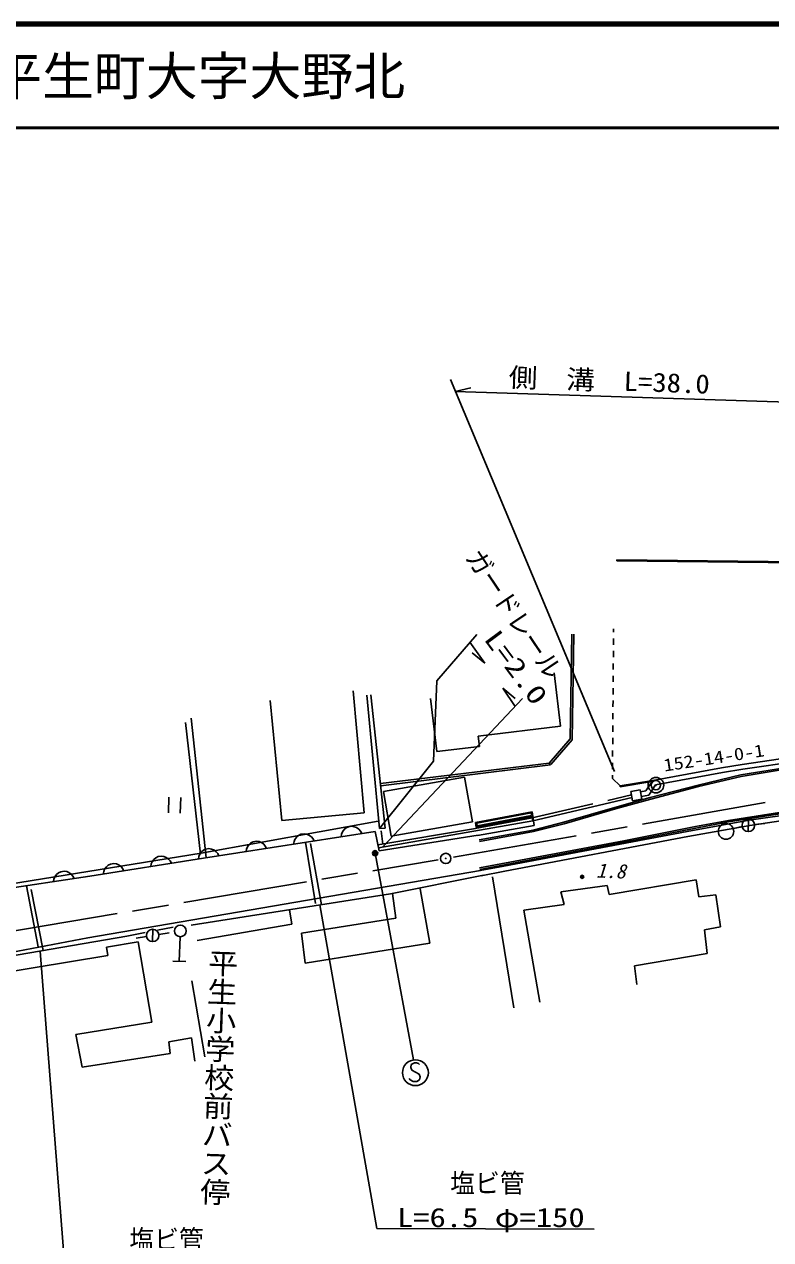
# Model space of a CAD drawing. Units: millimetres, scale not verified. Extents: x 40000 to 680000, y 20000 to 380000.
# Drawn here: x 423314 to 495273, y 262744 to 380000 of the extents above; entities that cross this region are included whole.
import ezdxf
from ezdxf.enums import TextEntityAlignment as Align

# ---------------------------------------------------------------- set-up
doc = ezdxf.new("R2010")
doc.units = ezdxf.units.MM
doc.header["$LTSCALE"] = 1000
doc.linetypes.add('CHAIN', pattern=[18.5, 12, -1.5, 3.5, -1.5])
doc.linetypes.add('DASHED', pattern=[7.5, 6, -1.5])
for name, color, linetype, lineweight in [('M-BGD', 7, 'Continuous', 25), ('M-BGD-EXST', 2, 'Continuous', 25), ('M-BMK', 3, 'CHAIN', 25), ('M-BMK-SRVR', 3, 'Continuous', 25), ('M-STR-HTXT', 5, 'Continuous', 25), ('M-TTL', 2, 'Continuous', 140), ('M-TTL-LINE', 7, 'Continuous', 50)]:
    doc.layers.add(name, color=color, linetype=linetype, lineweight=lineweight)
doc.layers.add('M-TTL-TXT', color=7, linetype='Continuous')
doc.styles.add('@ＭＳ ゴシック', font='')
doc.styles.add('ＭＳ ゴシック', font='')
doc.styles.get('@ＭＳ ゴシック').set_extended_font_data('@MS Gothic')
doc.styles.get('ＭＳ ゴシック').set_extended_font_data('MS Gothic')

msp = doc.modelspace()

# ---------------------------------------------------------------- linework, layer by layer
at = {"layer": 'M-BGD'}
for p, q in [((480425, 328249), (480426, 328349)), ((480426, 328349), (505663, 328066)), ((480425, 328249), (505662, 327966)), ((480124, 321349), (480126, 321662)), ((476106, 321157), (475928, 311053)), ((476306, 321153), (476127, 310977)), ((480115, 320149), (480119, 320749)), ((480106, 318949), (480110, 319549)), ((480097, 317749), (480101, 318349)), ((474404, 317419), (475020, 312279)), ((480088, 316549), (480092, 317149)), ((455013, 315693), (456092, 303924)), ((480079, 315349), (480083, 315949)), ((448152, 303177), (447020, 314762)), ((456327, 315292), (457550, 302409)), ((458119, 302452), (456718, 315312)), ((462485, 314972), (463101, 309832)), ((480069, 314149), (480074, 314749)), ((480060, 312949), (480065, 313549)), ((438839, 312627), (440315, 299948)), ((440853, 299590), (439396, 313065)), ((475020, 312279), (467078, 311328)), ((480051, 311749), (480056, 312349)), ((467078, 311328), (467198, 310327)), ((475928, 311053), (473927, 308730)), ((476127, 310977), (474079, 308600)), ((480042, 310549), (480047, 311149)), ((467198, 310327), (463101, 309832)), ((480033, 309349), (480038, 309949)), ((500435, 309754), (492513, 308580)), ((473927, 308730), (457646, 306752)), ((474053, 308558), (457695, 306532)), ((480024, 308149), (480029, 308749)), ((492513, 308580), (490536, 308263)), ((500503, 309299), (492583, 308126)), ((457935, 305994), (465756, 307367)), ((465756, 307367), (466514, 303052)), ((480017, 307236), (480019, 307549)), ((480754, 306518), (480017, 307236)), ((490536, 308263), (483907, 307048)), ((490614, 307810), (484179, 306630)), ((488275, 306607), (492399, 307583)), ((488311, 306462), (492428, 307436)), ((492583, 308126), (490614, 307810)), ((492399, 307583), (497239, 308377)), ((492428, 307436), (497263, 308229)), ((483907, 307048), (480754, 306518)), ((480771, 306419), (480754, 306518)), ((483829, 306933), (480771, 306419)), ((481802, 305968), (482689, 306129)), ((482689, 306129), (482849, 305244)), ((483235, 306055), (482722, 305946)), ((483907, 307048), (483235, 306055)), ((484179, 306630), (483512, 305644)), ((483669, 305400), (488275, 306607)), ((483708, 305255), (488311, 306462)), ((516969, 306725), (493183, 303205)), ((517042, 306230), (493264, 302711)), ((437260, 305432), (437207, 303933)), ((438347, 303893), (438399, 305392)), ((458693, 301679), (457935, 305994)), ((472331, 303152), (481905, 305402)), ((480486, 304507), (483669, 305400)), ((480527, 304363), (483708, 305255)), ((481963, 305083), (481802, 305968)), ((482849, 305244), (481963, 305083)), ((483512, 305644), (482804, 305494)), ((456092, 303924), (448152, 303177)), ((466817, 302994), (472269, 304031)), ((466930, 302914), (472185, 303913)), ((472185, 303913), (472221, 303659)), ((472269, 304031), (472333, 303578)), ((475332, 303019), (480486, 304507)), ((475372, 302874), (480527, 304363)), ((491192, 303192), (496132, 303965)), ((491218, 303044), (496154, 303817)), ((440367, 300034), (457442, 303124)), ((454564, 302583), (454339, 302467)), ((454880, 302633), (454564, 302583)), ((455129, 302591), (454880, 302633)), ((455345, 302503), (455129, 302591)), ((457462, 300565), (472331, 303152)), ((466514, 303052), (458693, 301679)), ((466784, 302399), (472275, 303446)), ((466884, 302557), (466817, 302994)), ((472333, 303578), (466884, 302557)), ((466967, 302674), (466930, 302914)), ((472221, 303659), (466967, 302674)), ((472468, 302689), (467011, 301752)), ((472331, 303152), (472275, 303446)), ((472333, 303578), (472468, 302689)), ((472373, 302262), (475332, 303019)), ((472405, 302115), (475372, 302874)), ((481108, 301238), (488039, 302608)), ((493183, 303205), (487210, 302129)), ((493264, 302711), (487300, 301637)), ((488039, 302608), (491192, 303192)), ((488067, 302460), (491218, 303044)), ((492527, 302592), (491549, 302384)), ((493135, 303317), (493093, 302118)), ((493710, 302790), (494702, 302912)), ((457145, 302138), (440592, 299549)), ((449406, 301369), (449319, 301153)), ((449573, 301597), (449406, 301369)), ((449752, 301747), (449573, 301597)), ((449976, 301863), (449752, 301747)), ((450293, 301913), (449976, 301863)), ((450542, 301871), (450293, 301913)), ((450758, 301783), (450542, 301871)), ((450987, 301617), (450758, 301783)), ((451136, 301438), (450987, 301617)), ((451253, 301213), (451136, 301438)), ((453906, 301872), (453864, 301623)), ((453993, 302089), (453906, 301872)), ((454160, 302317), (453993, 302089)), ((454339, 302467), (454160, 302317)), ((455574, 302337), (455345, 302503)), ((455723, 302158), (455574, 302337)), ((455840, 301933), (455723, 302158)), ((457524, 300259), (457145, 302138)), ((466804, 302403), (457407, 300839)), ((457524, 300259), (467079, 301763)), ((457550, 302409), (458119, 302452)), ((457733, 302187), (457883, 300918)), ((467162, 301314), (472373, 302262)), ((467189, 301167), (472405, 302115)), ((487210, 302129), (469533, 298791)), ((487300, 301637), (469627, 298300)), ((481136, 301091), (488067, 302460)), ((440577, 300308), (440398, 300158)), ((440802, 300424), (440577, 300308)), ((441118, 300473), (440802, 300424)), ((441368, 300432), (441118, 300473)), ((441584, 300344), (441368, 300432)), ((441812, 300177), (441584, 300344)), ((441962, 299998), (441812, 300177)), ((444731, 300433), (444690, 300183)), ((444819, 300649), (444731, 300433)), ((444986, 300878), (444819, 300649)), ((445165, 301027), (444986, 300878)), ((445389, 301143), (445165, 301027)), ((445705, 301193), (445389, 301143)), ((445955, 301151), (445705, 301193)), ((446171, 301064), (445955, 301151)), ((446400, 300897), (446171, 301064)), ((446549, 300718), (446400, 300897)), ((446665, 300493), (446549, 300718)), ((449319, 301153), (449277, 300903)), ((467211, 298608), (481108, 301238)), ((467239, 298461), (481136, 301091)), ((394371, 292636), (440367, 300034)), ((440592, 299549), (429622, 297819)), ((431944, 299034), (431628, 298984)), ((432193, 298992), (431944, 299034)), ((435645, 299210), (435557, 298993)), ((435811, 299438), (435645, 299210)), ((435990, 299588), (435811, 299438)), ((436215, 299704), (435990, 299588)), ((436531, 299754), (436215, 299704)), ((436781, 299712), (436531, 299754)), ((436997, 299624), (436781, 299712)), ((437225, 299458), (436997, 299624)), ((437375, 299279), (437225, 299458)), ((437491, 299054), (437375, 299279)), ((440144, 299713), (440102, 299464)), ((440232, 299929), (440144, 299713)), ((440398, 300158), (440232, 299929)), ((442078, 299774), (441962, 299998)), ((426432, 297986), (426264, 297758)), ((426612, 298134), (426432, 297986)), ((426837, 298249), (426612, 298134)), ((427154, 298297), (426837, 298249)), ((427403, 298253), (427154, 298297)), ((427619, 298164), (427403, 298253)), ((427846, 297997), (427619, 298164)), ((427995, 297817), (427846, 297997)), ((467310, 298358), (429425, 291868)), ((430970, 298274), (430928, 298024)), ((431057, 298490), (430970, 298274)), ((431224, 298719), (431057, 298490)), ((431403, 298868), (431224, 298719)), ((431628, 298984), (431403, 298868)), ((432410, 298905), (432193, 298992)), ((432638, 298738), (432410, 298905)), ((432788, 298559), (432638, 298738)), ((432904, 298334), (432788, 298559)), ((435557, 298993), (435515, 298744)), ((467584, 297902), (458622, 296111)), ((469533, 298791), (467274, 298351)), ((469627, 298300), (467370, 297860)), ((429622, 297819), (419617, 296310)), ((426175, 297542), (426132, 297293)), ((426264, 297758), (426175, 297542)), ((428110, 297591), (427995, 297817)), ((468457, 297751), (470497, 285121)), ((475036, 296294), (479501, 296912)), ((479501, 296912), (479702, 296060)), ((479702, 296060), (488086, 297457)), ((488086, 297457), (488337, 295835)), ((458622, 296111), (439414, 293086)), ((458807, 296142), (459117, 293773)), ((462412, 291354), (461480, 296588)), ((475378, 295091), (475036, 296294)), ((488337, 295835), (489995, 296008)), ((489995, 296008), (490424, 292920)), ((449109, 293170), (448891, 294578)), ((471479, 294536), (475378, 295091)), ((473012, 285648), (471479, 294536)), ((439989, 291614), (449109, 293170)), ((459117, 293773), (450031, 292308)), ((418645, 289520), (433190, 292032)), ((433190, 292032), (434977, 292386)), ((435096, 292001), (434109, 291837)), ((435708, 292699), (435667, 291500)), ((437656, 292902), (436141, 292617)), ((436280, 292196), (437266, 292358)), ((438337, 291973), (438254, 289594)), ((450031, 292308), (450391, 289407)), ((490424, 292920), (488878, 292628)), ((488878, 292628), (489144, 290352)), ((429425, 291868), (419194, 289930)), ((434292, 291488), (431240, 290980)), ((431240, 290980), (431365, 290169)), ((435596, 283722), (434292, 291488)), ((450391, 289407), (462412, 291354)), ((431365, 290169), (419543, 288200)), ((489144, 290352), (482151, 289175)), ((437624, 289616), (438883, 289572)), ((482151, 289175), (482356, 287363)), ((439457, 287703), (440706, 280377)), ((428295, 282556), (435596, 283722)), ((428876, 279386), (428295, 282556)), ((439423, 282205), (437258, 281820)), ((437258, 281820), (437373, 280702)), ((439767, 279966), (439423, 282205)), ((437373, 280702), (428876, 279386))]:
    msp.add_line(p, q, dxfattribs=at)
at = {"layer": 'M-BGD', "color": 1}
msp.add_line((474079, 308600), (473927, 308730), dxfattribs=at)
at = {"layer": 'M-BGD', "linetype": 'DASHED'}
for p, q in [((472275, 303446), (481859, 305652)), ((450425, 301087), (451415, 294976)), ((451962, 295062), (450887, 301159)), ((423522, 296899), (424745, 290573)), ((425145, 290643), (423878, 296953))]:
    msp.add_line(p, q, dxfattribs=at)
at = {"layer": 'M-BGD'}
for centre, radius in [((490965, 302133), 750), ((493114, 302717), 600), ((477094, 297755), 150), ((477094, 297755), 90), ((477094, 297755), 30), ((435687, 292099), 600), ((438356, 292532), 560)]:
    msp.add_circle(centre, radius, dxfattribs=at)
at = {"layer": 'M-BGD-EXST'}
for p, q in [((457138, 300033), (460821, 280088)), ((460618, 279654), (460568, 279354)), ((460568, 279354), (460668, 279104)), ((460918, 279804), (460618, 279654)), ((460668, 279104), (461368, 278704)), ((461118, 279804), (460918, 279804)), ((461318, 279754), (461118, 279804)), ((461418, 279654), (461318, 279754)), ((460518, 278154), (460418, 278304)), ((460818, 278004), (460518, 278154)), ((461168, 278004), (460818, 278004)), ((461418, 278154), (461168, 278004)), ((461368, 278704), (461468, 278454)), ((461468, 278454), (461418, 278154))]:
    msp.add_line(p, q, dxfattribs=at)
for centre, radius in [((457138, 300033), 250), ((457138, 300033), 150), ((457138, 300033), 50), ((461018, 278854), 1250)]:
    msp.add_circle(centre, radius, dxfattribs=at)
at = {"layer": 'M-BMK'}
for p, q in [((464686, 299652), (526124, 310400)), ((365704, 283011), (463207, 299399))]:
    msp.add_line(p, q, dxfattribs=at)
at = {"layer": 'M-BMK-SRVR'}
for centre, radius in [((484210, 306595), 750), ((484210, 306595), 450), ((484210, 306595), 30), ((463947, 299523), 500), ((463947, 299523), 20)]:
    msp.add_circle(centre, radius, dxfattribs=at)
at = {"layer": 'M-STR-HTXT'}
for p, q in [((464417, 345736), (480203, 307927)), ((464845, 344571), (466358, 344944)), ((464845, 344571), (505239, 343292)), ((466932, 321138), (463079, 316663)), ((466278, 320378), (467710, 318368)), ((467710, 318368), (466497, 319346)), ((463079, 316663), (462760, 308896)), ((469441, 315955), (470636, 314956)), ((470649, 314194), (469441, 315955)), ((457912, 300671), (471356, 314945)), ((462760, 308896), (457550, 302409)), ((451793, 295035), (457314, 263833)), ((424849, 290591), (427317, 258802)), ((457314, 263833), (478251, 263756))]:
    msp.add_line(p, q, dxfattribs=at)
at = {"layer": 'M-TTL'}
msp.add_line((680000, 380000), (40000, 380000), dxfattribs=at)
at = {"layer": 'M-TTL-LINE'}
msp.add_line((40000, 370000), (680000, 370000), dxfattribs=at)

# ---------------------------------------------------------------- texts
at = {"layer": 'M-BGD', "style": 'ＭＳ ゴシック', "oblique": 15}
msp.add_text('1.8', height=1386, rotation=358, dxfattribs=at).set_placement((478421, 297267), align=Align.BOTTOM_LEFT)
at = {"layer": 'M-BGD', "style": '@ＭＳ ゴシック', "width": 0.95}
msp.add_text('平生小学校前バス停', height=2129, rotation=268, dxfattribs=at).set_placement((440802, 290859), align=Align.BOTTOM_LEFT)
at = {"layer": 'M-BMK-SRVR', "style": 'ＭＳ ゴシック', "width": 1.2}
msp.add_text('152-14-0-1', height=1201, rotation=8.7, dxfattribs=at).set_placement((485091, 307552), align=Align.BOTTOM_LEFT)
at = {"layer": 'M-STR-HTXT', "style": 'ＭＳ ゴシック'}
for s, rotation, width, p in [('側\u3000溝\u3000L=38.0', 358, 1.1, (469971, 344484)), ('ガードレール', 303.8, 0.95, (465312, 328273)), ('L=2.0', 306.6, 1.3, (467103, 320363))]:
    msp.add_text(s, height=1848, rotation=rotation, dxfattribs=dict(at, width=width)).set_placement(p, align=Align.BOTTOM_LEFT)
for s, width, p in [('塩ビ管', 0.95, (464370, 266724)), ('L=6.5 φ=150', 1.25, (459240, 263405)), ('塩ビ管', 0.95, (433438, 261292))]:
    msp.add_text(s, height=1848, dxfattribs=dict(at, width=width)).set_placement(p, align=Align.BOTTOM_LEFT)
at = {"layer": 'M-TTL-TXT', "style": 'ＭＳ ゴシック'}
msp.add_text('熊毛郡平生町大字大野北', height=3666, dxfattribs=at).set_placement((405024, 375000), align=Align.MIDDLE_LEFT)

doc.saveas('drawing.dxf')
